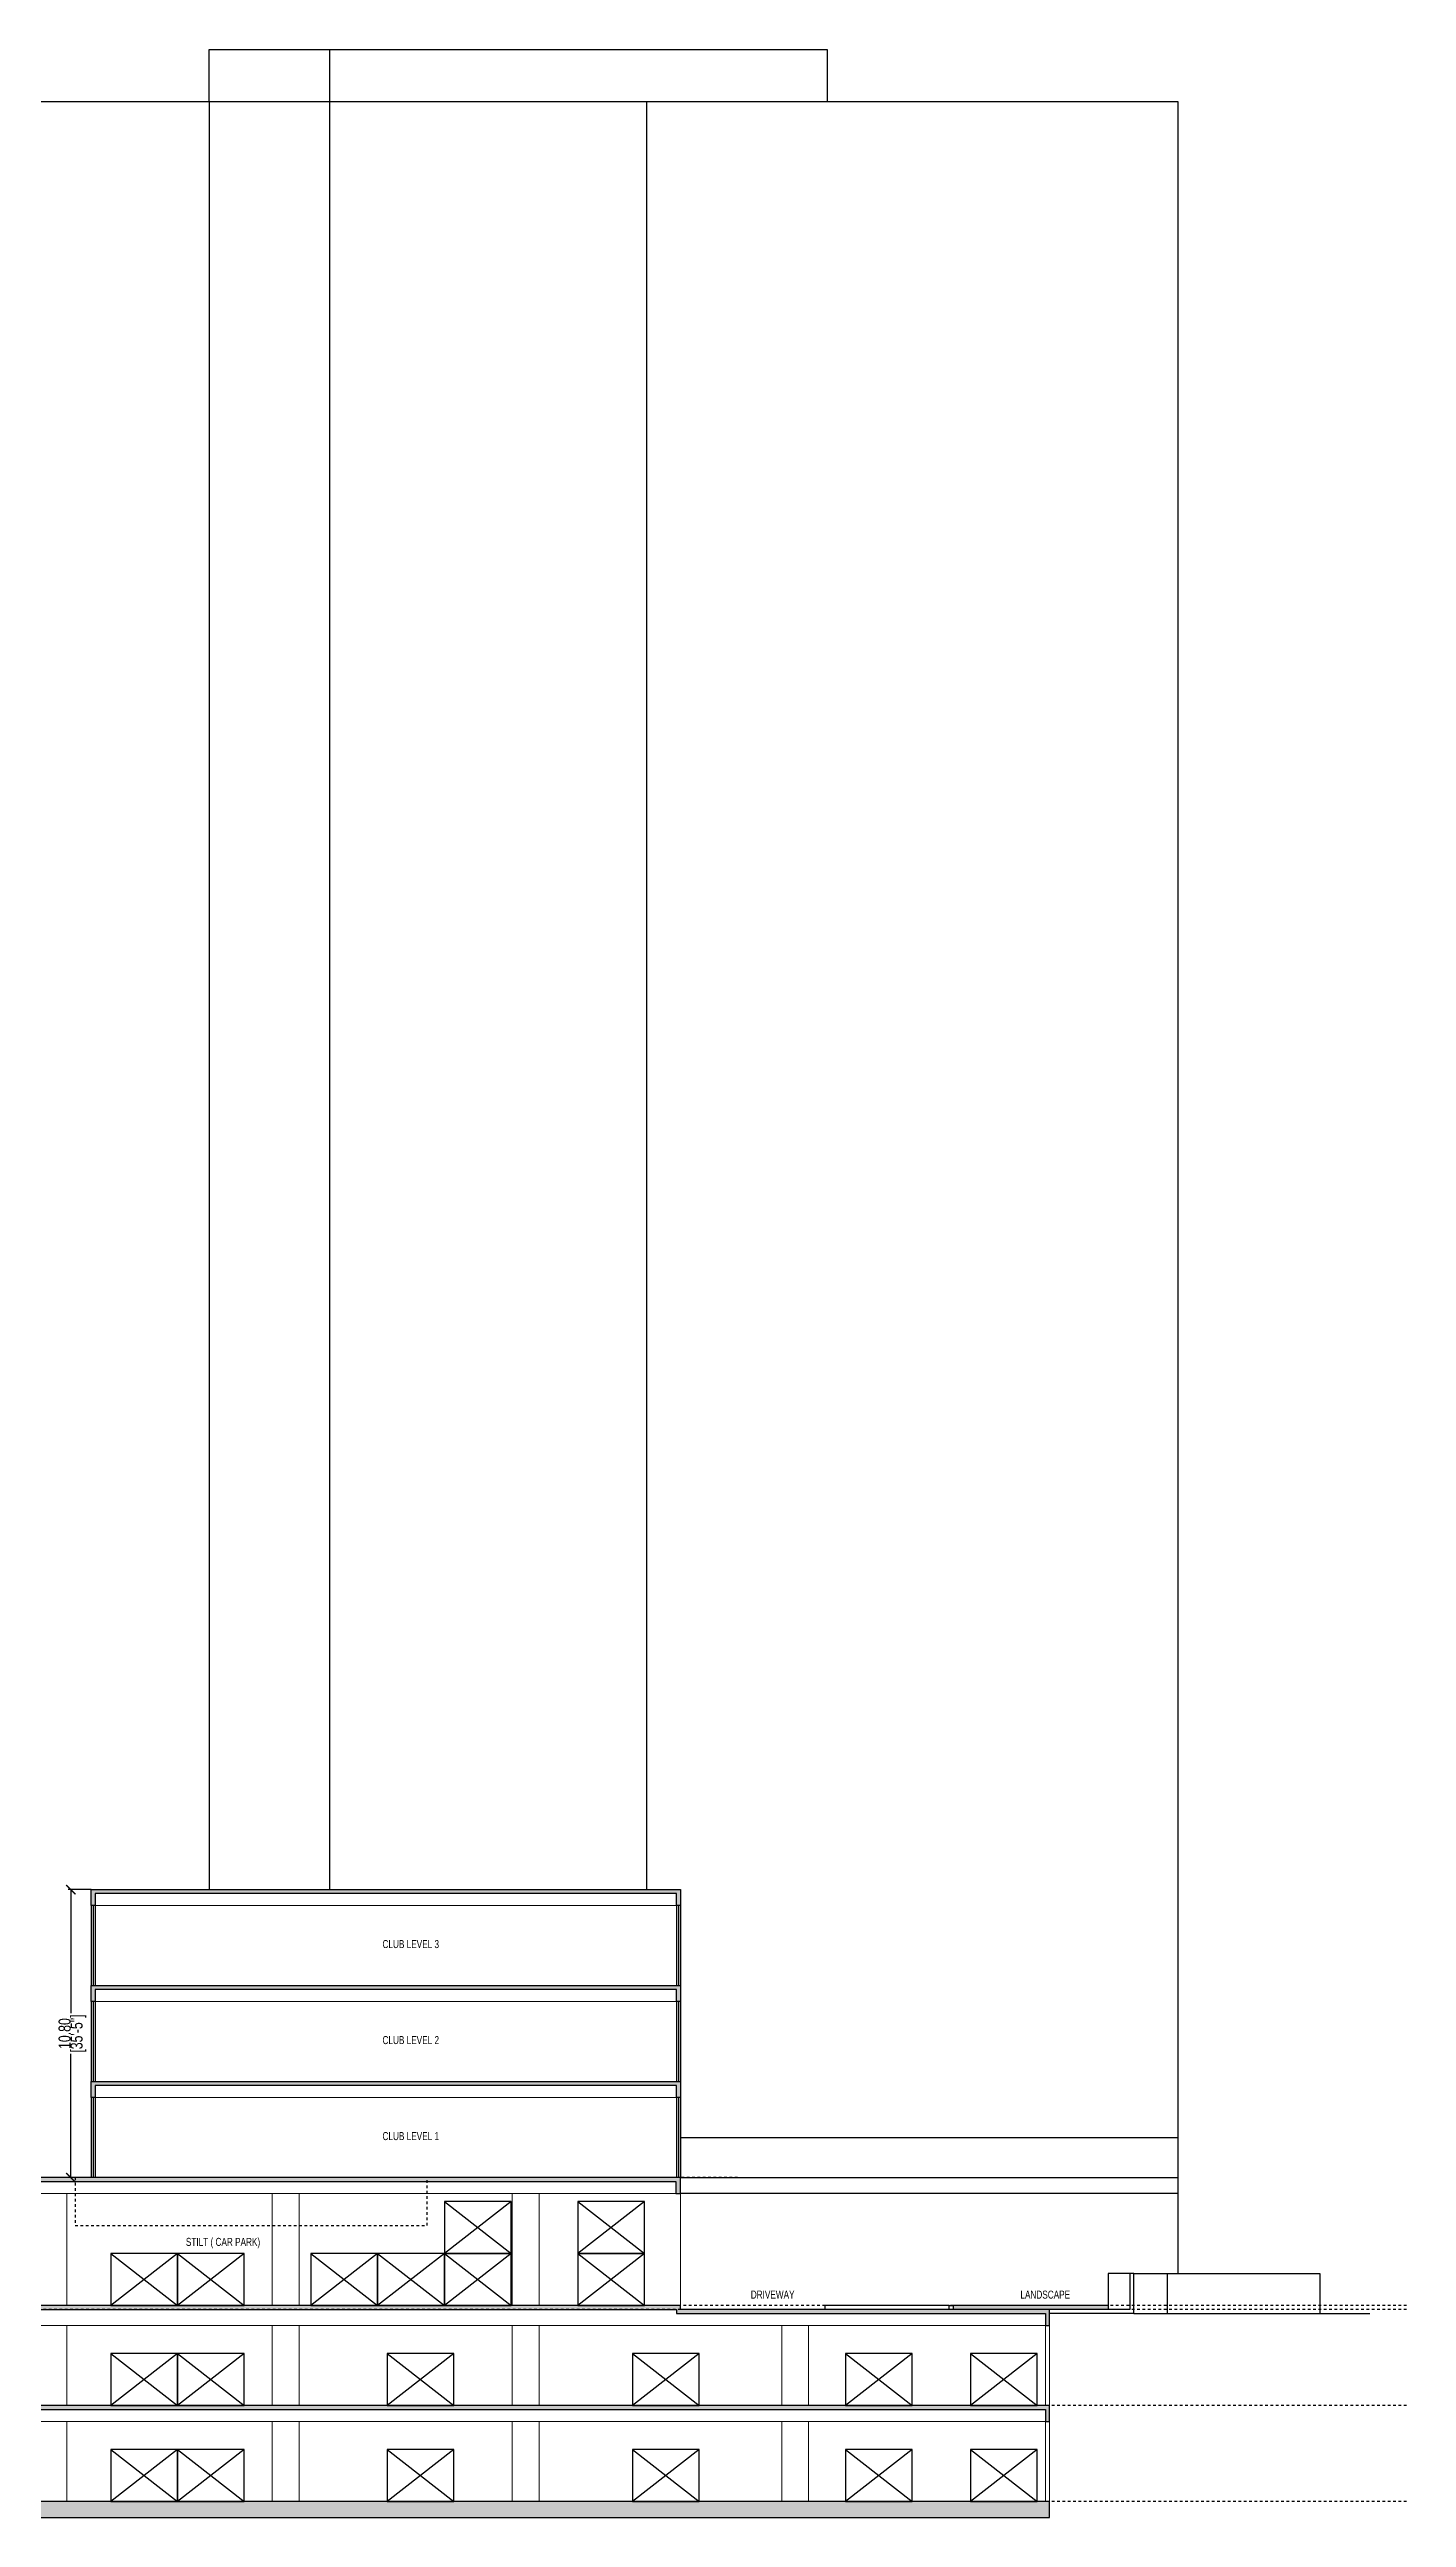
# Model space of a CAD drawing. Header units: metres. Extents: x 0 to 2611, y 0 to 3637.
# Drawn here: x 2560.3 to 2611.2, y 3208.3 to 3300.9 of the extents above; entities that cross this region are included whole.
import ezdxf

# ---------------------------------------------------------------- set-up
doc = ezdxf.new("R2010")
doc.units = ezdxf.units.M
doc.header["$LTSCALE"] = 0.1
doc.linetypes.add('ACAD_ISO04W100', pattern=[30, 24, -3, 0, -3])
doc.linetypes.add('HIDDEN', pattern=[0.375, 0.25, -0.125])
doc.layers.add('A-Ele2', color=214, linetype='Continuous', lineweight=0)
doc.layers.add('PLAN', color=7, linetype='Continuous', lineweight=40)
for name, color, linetype in [('Dimensions', 8, 'Continuous'), ('Floor lvl', 250, 'ACAD_ISO04W100'), ('Parking', 253, 'Continuous'), ('S- Slab hatch2', 161, 'Continuous'), ('S- Structure', 14, 'Continuous'), ('S-Ele3', 215, 'Continuous'), ('S-Windows', 5, 'Continuous'), ('SITE LINE', 50, 'Continuous'), ('text', 65, 'Continuous')]:
    doc.layers.add(name, color=color, linetype=linetype)
doc.layers.add('L-TREES', color=97, linetype='Continuous', true_color=0x346c33)
doc.styles.add('RS', font='romans.shx')
doc.styles.add('TEXT', font='swisscl.ttf')
doc.dimstyles.new('M & FT', dxfattribs={"dimtxt": 0.45, "dimasz": 0.35, "dimexe": 0.1, "dimexo": 0, "dimgap": 0, "dimtad": 0, "dimzin": 0, "dimdsep": 46, "dimtxsty": 'TEXT', "dimblk": 'ARCHTICK', "dimcen": 0.09, "dimclrd": 256, "dimclre": 256, "dimclrt": 256, "dimadec": 0, "dimazin": 0, "dimtfac": 1, "dimtofl": 0, "dimtmove": 1, "dimatfit": 3, "dimldrblk": 'OPEN90', "dimfxl": 1, "dimtolj": 1, "dimtzin": 0, "dimarcsym": 0})

# ---------------------------------------------------------------- blocks, each defined once
blk = doc.blocks.new('_ArchTick')
at = {"color": 0, "linetype": 'ByBlock', "const_width": 0.15}
blk.add_lwpolyline([(-0.5, -0.5), (0.5, 0.5)], dxfattribs=at)
blk = doc.blocks.new('*D418')
at = {"layer": 'Defpoints', "color": 0, "transparency": 16777216}
for p in [(2561.841, 3231.856), (2561.085, 3221.056), (2561.841, 3221.056)]:
    blk.add_point(p, dxfattribs=at)
at = {"layer": 'Dimensions', "lineweight": -2, "transparency": 16777216}
for p, q in [((2561.841, 3231.856), (2560.985, 3231.856)), ((2561.085, 3231.856), (2561.085, 3227.22)), ((2561.085, 3221.056), (2561.085, 3225.691)), ((2561.841, 3221.056), (2560.985, 3221.056))]:
    blk.add_line(p, q, dxfattribs=at)
at = {"layer": 'Dimensions', "lineweight": -2, "transparency": 16777216, "xscale": 0.35, "yscale": 0.35, "zscale": 0.35}
for p, rotation in [((2561.085, 3231.856), 90), ((2561.085, 3221.056), 270)]:
    blk.add_blockref('_ArchTick', p, dxfattribs=dict(at, rotation=rotation))
at = {"layer": 'Dimensions', "transparency": 16777216, "char_height": 0.45, "attachment_point": 5, "rotation": 90, "style": 'TEXT'}
for s, insert in [('\\A1;10.80', (2560.854, 3226.456)), ('\\A1;[35\'-5"]', (2561.368, 3226.456))]:
    blk.add_mtext(s, dxfattribs=dict(at, insert=insert))
blk = doc.blocks.new('_Open90')
at = {"layer": 'PLAN', "color": 0, "lineweight": -2}
for p, q in [((0, 0), (-1, 0)), ((-0.5, 0.5), (0, 0)), ((0, 0), (-0.5, -0.5))]:
    blk.add_line(p, q, dxfattribs=at)

msp = doc.modelspace()

# ---------------------------------------------------------------- hatches: boundary and pattern name
at = {"layer": 'L-TREES'}
h = msp.add_hatch(dxfattribs=at)
h.set_pattern_fill('GRASS', color=256, scale=0.1)
h.set_pattern_definition([(90, (466.851906, 2512.0641), (-0.070710678, 0.070710678), [0.01875, -0.1226713563]), (45, (466.85191, 2512.0641), (-0.070710678, 0.070710678), [0.01875, -0.08125]), (135, (466.85191, 2512.0641), (-0.070710678, -0.070710678), [0.01875, -0.08125])])
h.paths.add_polyline_path([(2599.974, 3216.256), (2594.16, 3216.256), (2594.16, 3216.106), (2597.775, 3216.106), (2599.974, 3216.106)])
at = {"layer": 'S- Slab hatch2'}
h = msp.add_hatch(color=256, dxfattribs=at)
h.dxf.hatch_style = 1
h.paths.add_polyline_path([(2583.932, 3231.856), (2561.841, 3231.856), (2561.841, 3231.256), (2561.991, 3231.256), (2561.991, 3231.706), (2583.782, 3231.706), (2583.782, 3231.256), (2583.932, 3231.256)])
h = msp.add_hatch(color=256, dxfattribs=at)
h.dxf.hatch_style = 1
h.paths.add_polyline_path([(2561.991, 3228.106), (2583.782, 3228.106), (2583.782, 3227.656), (2583.932, 3227.656), (2583.932, 3228.256), (2561.841, 3228.256), (2561.841, 3227.656), (2561.991, 3227.656)])
h = msp.add_hatch(color=256, dxfattribs=at)
h.dxf.hatch_style = 1
h.paths.add_polyline_path([(2561.991, 3224.506), (2583.782, 3224.506), (2583.782, 3224.056), (2583.932, 3224.056), (2583.932, 3224.656), (2561.841, 3224.656), (2561.841, 3224.056), (2561.991, 3224.056)])
h = msp.add_hatch(color=256, dxfattribs=at)
h.dxf.hatch_style = 1
h.paths.add_polyline_path([(2561.242, 3221.056), (2549.092, 3221.056), (2537.632, 3221.056), (2537.632, 3220.456), (2537.832, 3220.456), (2537.832, 3220.906), (2545.442, 3220.906), (2545.442, 3220.456), (2545.542, 3220.456), (2545.542, 3220.906), (2548.892, 3220.906), (2548.892, 3220.456), (2549.092, 3220.456), (2549.092, 3220.906), (2561.242, 3220.906)])
h = msp.add_hatch(color=256, dxfattribs=at)
h.dxf.hatch_style = 1
h.paths.add_polyline_path([(2574.441, 3221.056), (2561.242, 3221.056), (2561.242, 3220.906), (2574.441, 3220.906)])
h = msp.add_hatch(color=256, dxfattribs=at)
h.dxf.hatch_style = 1
h.paths.add_polyline_path([(2583.932, 3221.056), (2583.763, 3221.056), (2574.441, 3221.056), (2574.441, 3220.906), (2583.763, 3220.906), (2583.763, 3220.456), (2583.932, 3220.456), (2583.932, 3220.606)])
h = msp.add_hatch(color=256, dxfattribs=at)
h.dxf.hatch_style = 1
h.paths.add_polyline_path([(2517.486, 3216.106), (2517.554, 3216.106), (2524.898, 3216.106), (2524.898, 3216.406), (2540.322, 3216.406), (2540.322, 3216.106), (2583.782, 3216.106), (2583.782, 3215.956), (2597.625, 3215.956), (2597.625, 3215.506), (2597.775, 3215.506), (2597.775, 3216.106), (2583.932, 3216.106), (2583.932, 3216.256), (2540.472, 3216.256), (2540.472, 3216.556), (2524.748, 3216.556), (2524.748, 3216.256), (2517.554, 3216.256), (2517.336, 3216.256), (2517.336, 3216.106), (2505.693, 3216.106), (2505.693, 3215.506), (2505.843, 3215.506), (2505.843, 3215.956), (2517.486, 3215.956)])
h = msp.add_hatch(color=256, dxfattribs=at)
h.dxf.hatch_style = 1
h.paths.add_polyline_path([(2597.775, 3212.506), (2505.693, 3212.506), (2505.693, 3211.906), (2505.843, 3211.906), (2505.843, 3212.356), (2597.625, 3212.356), (2597.625, 3211.906), (2597.775, 3211.906)])
h = msp.add_hatch(color=256, dxfattribs=at)
h.dxf.hatch_style = 1
h.paths.add_polyline_path([(2597.775, 3208.906), (2505.693, 3208.906), (2505.693, 3208.306), (2505.843, 3208.306), (2597.625, 3208.306), (2597.775, 3208.306)])

# ---------------------------------------------------------------- linework, layer by layer
at = {"color": 1, "elevation": 0}
msp.add_lwpolyline([(2583.932, 3216.106), (2583.932, 3216.256), (2540.472, 3216.256)], dxfattribs=at)
at = {"layer": 'A-Ele2', "elevation": 0}
for points in [[(2561.991, 3231.256), (2583.782, 3231.256)], [(2561.991, 3227.656), (2583.782, 3227.656)], [(2561.991, 3224.056), (2583.782, 3224.056)], [(2537.632, 3220.456), (2583.932, 3220.456)], [(2560.941, 3220.456), (2560.941, 3216.256)], [(2568.634, 3220.456), (2568.634, 3216.256)], [(2569.64, 3220.456), (2569.64, 3216.256)], [(2577.633, 3220.456), (2577.633, 3216.256)], [(2578.64, 3220.456), (2578.64, 3216.256)], [(2583.932, 3220.456), (2583.932, 3216.106)], [(2505.843, 3215.506), (2597.625, 3215.506)], [(2560.941, 3215.506), (2560.941, 3212.506)], [(2568.634, 3215.506), (2568.634, 3212.506)], [(2569.64, 3215.506), (2569.64, 3212.506)], [(2577.633, 3215.506), (2577.633, 3212.506)], [(2578.64, 3215.506), (2578.64, 3212.506)], [(2587.733, 3215.506), (2587.733, 3212.506)], [(2588.739, 3215.506), (2588.739, 3212.506)], [(2597.625, 3215.506), (2597.625, 3212.506)], [(2597.775, 3215.506), (2597.775, 3212.506)], [(2505.843, 3211.906), (2597.625, 3211.906)], [(2560.941, 3211.906), (2560.941, 3208.906)], [(2568.634, 3211.906), (2568.634, 3208.906)], [(2569.64, 3211.906), (2569.64, 3208.906)], [(2577.633, 3211.906), (2577.633, 3208.906)], [(2578.64, 3211.906), (2578.64, 3208.906)], [(2587.733, 3211.906), (2587.733, 3208.906)], [(2588.739, 3211.906), (2588.739, 3208.906)], [(2597.625, 3211.906), (2597.625, 3208.906)], [(2597.775, 3211.906), (2597.775, 3208.906)]]:
    msp.add_lwpolyline(points, dxfattribs=at)
at = {"layer": 'Floor lvl', "ltscale": 0.03, "elevation": 0}
for points in [[(2586.08, 3221.056), (2499.726, 3221.056)], [(2611.156, 3216.256), (2497.088, 3216.256), (2495.759, 3219.282), (2492.836, 3219.282)], [(2611.156, 3216.106), (2496.422, 3216.106), (2495.759, 3217.615), (2492.836, 3217.615)], [(2611.156, 3212.506), (2492.039, 3212.506)], [(2611.156, 3208.906), (2492.039, 3208.906)]]:
    msp.add_lwpolyline(points, dxfattribs=at)
at = {"layer": 'Floor lvl', "linetype": 'HIDDEN', "elevation": 0}
msp.add_lwpolyline([(2561.242, 3221.056), (2561.242, 3219.256), (2574.441, 3219.256), (2574.441, 3221.056)], dxfattribs=at)
at = {"layer": 'L-TREES', "elevation": 0}
msp.add_lwpolyline([(2599.974, 3216.256), (2594.16, 3216.256)], dxfattribs=at)
at = {"layer": 'Parking', "color": 251, "elevation": 0}
for points in [[(2577.586, 3220.156), (2575.086, 3220.156), (2575.086, 3218.206), (2577.586, 3218.206)], [(2582.586, 3220.156), (2580.086, 3220.156), (2580.086, 3218.206), (2582.586, 3218.206)], [(2565.086, 3218.206), (2562.586, 3218.206), (2562.586, 3216.256), (2565.086, 3216.256)], [(2567.586, 3218.206), (2565.086, 3218.206), (2565.086, 3216.256), (2567.586, 3216.256)], [(2572.586, 3218.206), (2570.086, 3218.206), (2570.086, 3216.256), (2572.586, 3216.256)], [(2575.086, 3218.206), (2572.586, 3218.206), (2572.586, 3216.256), (2575.086, 3216.256)], [(2577.586, 3218.206), (2575.086, 3218.206), (2575.086, 3216.256), (2577.586, 3216.256)], [(2582.586, 3218.206), (2580.086, 3218.206), (2580.086, 3216.256), (2582.586, 3216.256)], [(2565.086, 3214.456), (2562.586, 3214.456), (2562.586, 3212.506), (2565.086, 3212.506)], [(2567.586, 3214.456), (2565.086, 3214.456), (2565.086, 3212.506), (2567.586, 3212.506)], [(2575.441, 3214.456), (2572.941, 3214.456), (2572.941, 3212.506), (2575.441, 3212.506)], [(2584.643, 3214.456), (2582.143, 3214.456), (2582.143, 3212.506), (2584.643, 3212.506)], [(2592.618, 3214.456), (2590.118, 3214.456), (2590.118, 3212.506), (2592.618, 3212.506)], [(2597.304, 3214.456), (2594.804, 3214.456), (2594.804, 3212.506), (2597.304, 3212.506)], [(2565.086, 3210.856), (2562.586, 3210.856), (2562.586, 3208.906), (2565.086, 3208.906)], [(2567.586, 3210.856), (2565.086, 3210.856), (2565.086, 3208.906), (2567.586, 3208.906)], [(2575.441, 3210.856), (2572.941, 3210.856), (2572.941, 3208.906), (2575.441, 3208.906)], [(2584.643, 3210.856), (2582.143, 3210.856), (2582.143, 3208.906), (2584.643, 3208.906)], [(2592.618, 3210.856), (2590.118, 3210.856), (2590.118, 3208.906), (2592.618, 3208.906)], [(2597.304, 3210.856), (2594.804, 3210.856), (2594.804, 3208.906), (2597.304, 3208.906)]]:
    msp.add_lwpolyline(points, close=True, dxfattribs=at)
for points in [[(2577.586, 3220.156), (2575.086, 3218.206)], [(2575.086, 3220.156), (2575.086, 3220.156), (2577.586, 3218.206)], [(2582.586, 3220.156), (2580.086, 3218.206)], [(2580.086, 3220.156), (2580.086, 3220.156), (2582.586, 3218.206)], [(2565.086, 3218.206), (2562.586, 3216.256)], [(2562.586, 3218.206), (2562.586, 3218.206), (2565.086, 3216.256)], [(2567.586, 3218.206), (2565.086, 3216.256)], [(2565.086, 3218.206), (2565.086, 3218.206), (2567.586, 3216.256)], [(2572.586, 3218.206), (2570.086, 3216.256)], [(2570.086, 3218.206), (2570.086, 3218.206), (2572.586, 3216.256)], [(2575.086, 3218.206), (2572.586, 3216.256)], [(2572.586, 3218.206), (2572.586, 3218.206), (2575.086, 3216.256)], [(2577.586, 3218.206), (2575.086, 3216.256)], [(2575.086, 3218.206), (2575.086, 3218.206), (2577.586, 3216.256)], [(2582.586, 3218.206), (2580.086, 3216.256)], [(2580.086, 3218.206), (2580.086, 3218.206), (2582.586, 3216.256)], [(2565.086, 3214.456), (2562.586, 3212.506)], [(2562.586, 3214.456), (2562.586, 3214.456), (2565.086, 3212.506)], [(2567.586, 3214.456), (2565.086, 3212.506)], [(2565.086, 3214.456), (2565.086, 3214.456), (2567.586, 3212.506)], [(2575.441, 3214.456), (2572.941, 3212.506)], [(2572.941, 3214.456), (2572.941, 3214.456), (2575.441, 3212.506)], [(2584.643, 3214.456), (2582.143, 3212.506)], [(2582.143, 3214.456), (2582.143, 3214.456), (2584.643, 3212.506)], [(2592.618, 3214.456), (2590.118, 3212.506)], [(2590.118, 3214.456), (2590.118, 3214.456), (2592.618, 3212.506)], [(2597.304, 3214.456), (2594.804, 3212.506)], [(2594.804, 3214.456), (2594.804, 3214.456), (2597.304, 3212.506)], [(2565.086, 3210.856), (2562.586, 3208.906)], [(2562.586, 3210.856), (2562.586, 3210.856), (2565.086, 3208.906)], [(2567.586, 3210.856), (2565.086, 3208.906)], [(2565.086, 3210.856), (2565.086, 3210.856), (2567.586, 3208.906)], [(2575.441, 3210.856), (2572.941, 3208.906)], [(2572.941, 3210.856), (2572.941, 3210.856), (2575.441, 3208.906)], [(2584.643, 3210.856), (2582.143, 3208.906)], [(2582.143, 3210.856), (2582.143, 3210.856), (2584.643, 3208.906)], [(2592.618, 3210.856), (2590.118, 3208.906)], [(2590.118, 3210.856), (2590.118, 3210.856), (2592.618, 3208.906)], [(2597.304, 3210.856), (2594.804, 3208.906)], [(2594.804, 3210.856), (2594.804, 3210.856), (2597.304, 3208.906)]]:
    msp.add_lwpolyline(points, dxfattribs=at)
at = {"layer": 'S- Structure', "elevation": 0}
for points in [[(2561.841, 3231.856), (2583.932, 3231.856), (2583.932, 3231.256), (2583.782, 3231.256), (2583.782, 3231.706), (2561.991, 3231.706), (2561.991, 3231.256), (2561.841, 3231.256), (2561.841, 3231.856)], [(2561.841, 3228.256), (2583.932, 3228.256), (2583.932, 3227.656), (2583.782, 3227.656), (2583.782, 3228.106), (2561.991, 3228.106), (2561.991, 3227.656), (2561.841, 3227.656), (2561.841, 3228.256)], [(2561.841, 3224.656), (2583.932, 3224.656), (2583.932, 3224.056), (2583.782, 3224.056), (2583.782, 3224.506), (2561.991, 3224.506), (2561.991, 3224.056), (2561.841, 3224.056), (2561.841, 3224.656)], [(2600.933, 3215.956), (2600.933, 3217.456), (2600.775, 3217.456), (2600.775, 3216.106), (2583.932, 3216.106)], [(2540.322, 3216.106), (2583.782, 3216.106), (2583.782, 3215.956), (2597.625, 3215.956), (2597.625, 3215.506), (2597.775, 3215.506), (2597.775, 3216.106), (2583.932, 3216.106), (2583.932, 3216.256), (2540.472, 3216.256)], [(2600.933, 3215.956), (2597.775, 3215.956)], [(2505.693, 3212.506), (2505.693, 3211.906), (2505.843, 3211.906), (2505.843, 3212.356), (2597.625, 3212.356), (2597.625, 3211.906), (2597.775, 3211.906), (2597.775, 3212.506), (2505.693, 3212.506)], [(2505.693, 3208.906), (2505.693, 3208.306), (2505.843, 3208.306), (2505.843, 3208.306), (2597.625, 3208.306), (2597.625, 3208.306), (2597.775, 3208.306), (2597.775, 3208.906), (2505.693, 3208.906)]]:
    msp.add_lwpolyline(points, dxfattribs=at)
msp.add_lwpolyline([(2537.632, 3221.056), (2537.632, 3220.456), (2537.832, 3220.456), (2537.832, 3220.906), (2545.442, 3220.906), (2545.442, 3220.456), (2545.542, 3220.456), (2545.542, 3220.906), (2548.892, 3220.906), (2548.892, 3220.456), (2549.092, 3220.456), (2549.092, 3220.906), (2583.763, 3220.906), (2583.763, 3220.456), (2583.932, 3220.456), (2583.932, 3220.456), (2583.932, 3220.606), (2583.932, 3220.606), (2583.932, 3221.056), (2583.763, 3221.056), (2583.763, 3221.056), (2549.092, 3221.056), (2549.092, 3221.056)], close=True, dxfattribs=at)
at = {"layer": 'S-Ele3', "elevation": 0}
for points in [[(2566.273, 3298.906), (2566.273, 3300.856), (2589.44, 3300.856), (2589.44, 3298.906)], [(2558.089, 3221.056), (2558.089, 3298.906), (2602.58, 3298.906), (2602.58, 3221.056)], [(2566.273, 3298.906), (2566.273, 3231.856)], [(2582.681, 3231.856), (2582.681, 3298.906)], [(2583.932, 3222.556), (2602.58, 3222.556)], [(2583.932, 3221.056), (2602.58, 3221.056), (2602.58, 3220.456), (2583.932, 3220.456)], [(2602.58, 3220.456), (2602.58, 3217.456)], [(2600.775, 3217.456), (2599.974, 3217.456), (2599.974, 3216.106)], [(2600.933, 3217.456), (2607.908, 3217.456), (2607.908, 3215.956)], [(2602.179, 3217.456), (2602.179, 3215.956)], [(2594.01, 3216.256), (2589.354, 3216.256), (2589.354, 3216.106)], [(2594.01, 3216.106), (2594.01, 3216.256), (2594.16, 3216.256), (2594.16, 3216.106)]]:
    msp.add_lwpolyline(points, dxfattribs=at)
at = {"layer": 'S-Ele3'}
msp.add_lwpolyline([(2570.782, 3300.856), (2570.782, 3231.856)], dxfattribs=at)
at = {"layer": 'S-Windows', "elevation": 0}
for points in [[(2561.841, 3231.256), (2561.841, 3228.256)], [(2561.916, 3231.256), (2561.916, 3228.256)], [(2561.991, 3231.256), (2561.991, 3228.256)], [(2583.782, 3231.256), (2583.782, 3228.256)], [(2583.857, 3231.256), (2583.857, 3228.256)], [(2583.932, 3231.256), (2583.932, 3228.256)], [(2561.841, 3227.656), (2561.841, 3224.656)], [(2561.916, 3227.656), (2561.916, 3224.656)], [(2561.991, 3227.656), (2561.991, 3224.656)], [(2583.782, 3227.656), (2583.782, 3224.656)], [(2583.857, 3227.656), (2583.857, 3224.656)], [(2583.932, 3227.656), (2583.932, 3224.656)], [(2561.841, 3224.056), (2561.841, 3221.056)], [(2561.916, 3224.056), (2561.916, 3221.056)], [(2561.991, 3224.056), (2561.991, 3221.056)], [(2583.782, 3224.056), (2583.782, 3221.056)], [(2583.857, 3224.056), (2583.857, 3221.056)], [(2583.932, 3224.056), (2583.932, 3221.056)]]:
    msp.add_lwpolyline(points, dxfattribs=at)
at = {"layer": 'SITE LINE', "elevation": 0}
msp.add_lwpolyline([(2600.933, 3215.956), (2609.779, 3215.956)], dxfattribs=at)

# ---------------------------------------------------------------- texts
at = {"layer": 'text', "char_height": 0.3, "width": 3.22759, "attachment_point": 3, "style": 'RS'}
for s, insert in [('{\\fSwis721 LtCn BT|b0|i0|c0|p34;CLUB LEVEL 3}', (2574.887, 3229.962, 0)), ('{\\fSwis721 LtCn BT|b0|i0|c0|p34;CLUB LEVEL 2}', (2574.887, 3226.362, 0)), ('{\\fSwis721 LtCn BT|b0|i0|c0|p34;CLUB LEVEL 1}', (2574.887, 3222.762, 0)), ('{\\fSwis721 LtCn BT|b0|i0|c0|p34;STILT ( CAR PARK)}', (2568.182, 3218.795, 0)), ('{\\fSwis721 LtCn BT|b0|i0|c0|p34;DRIVEWAY}', (2588.213, 3216.818, 0)), ('{\\fSwis721 LtCn BT|b0|i0|c0|p34;LANDSCAPE}', (2598.542, 3216.818, 0))]:
    msp.add_mtext(s, dxfattribs=dict(at, insert=insert))

# ---------------------------------------------------------------- dimensions: what is measured, and where the dimension line sits
at = {"layer": 'Dimensions'}
dim = msp.add_linear_dim(base=(2561.085, 3221.056, 0), p1=(2561.841, 3231.856, 0), p2=(2561.841, 3221.056, 0), angle=90, dimstyle='M & FT', override={"dimpost": '\\X'}, dxfattribs=at)
dim.commit()
dim.dimension.update_dxf_attribs({"geometry": '*D418', "text_midpoint": (2561.085, 3226.456, 0)})

doc.saveas('drawing.dxf')
